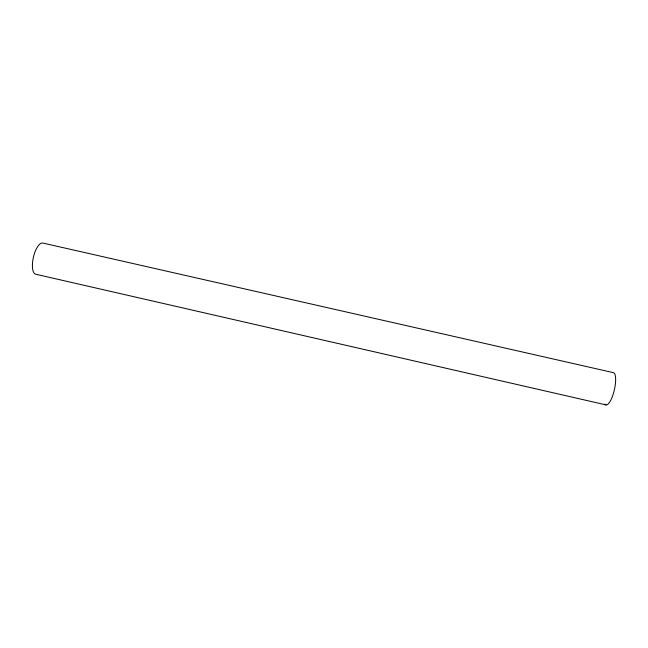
<?xml version="1.0" encoding="UTF-8"?>
<svg xmlns="http://www.w3.org/2000/svg" width="648" height="648" viewBox="0 0 648 648"><rect width="100%" height="100%" fill="white"/><g stroke="black" fill="none" stroke-linecap="round" stroke-linejoin="round"><path stroke-width="0.97" d="M606.05 404.911L35.721 274.226A15.998 6.026 -77.1 0 1 33.453 257.029A15.998 6.026 -77.1 0 1 43.027 243.089L613.251 372.624A16.548 4.739 -77.1 0 1 613.907 391.667A16.548 4.739 -77.1 0 1 604.981 404.085"/></g></svg>
